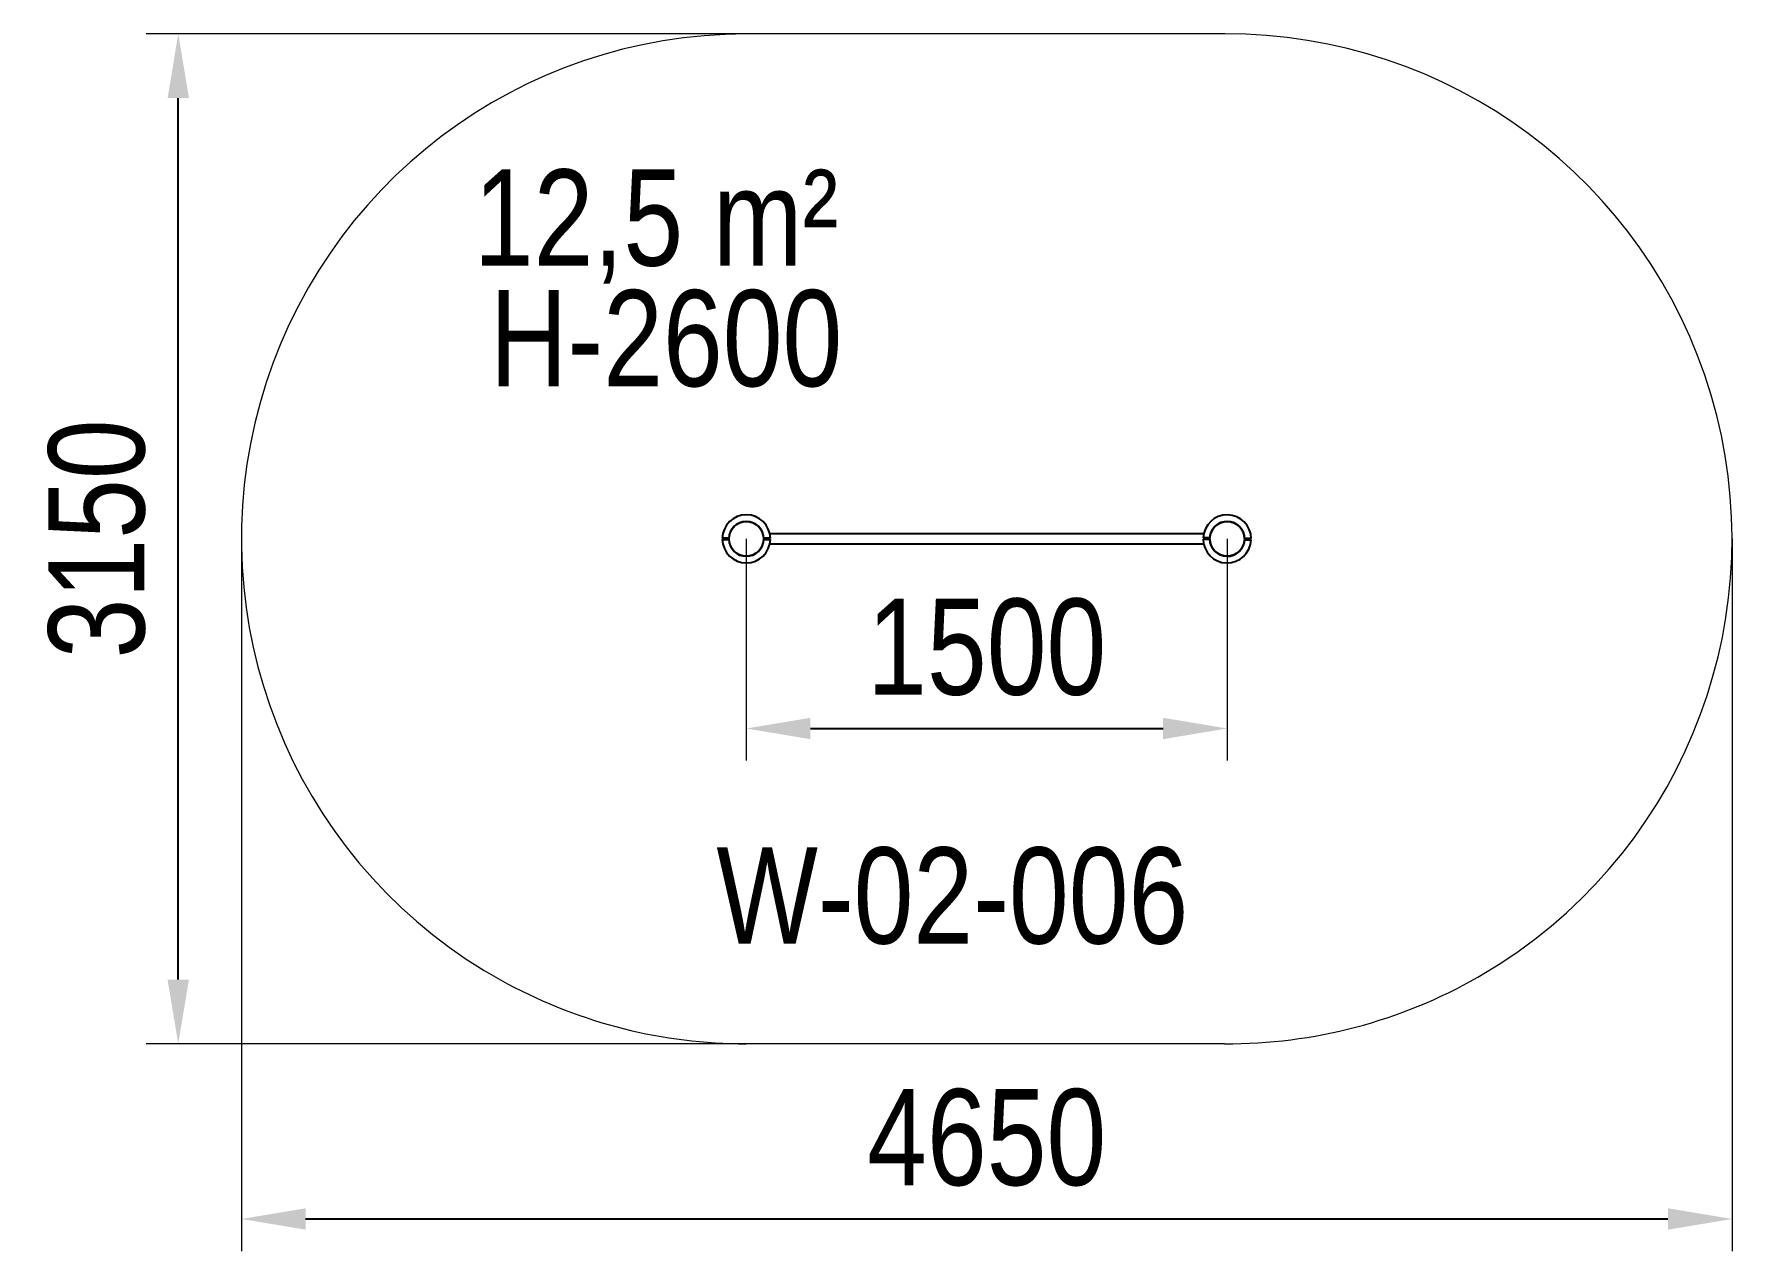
# Model space of a CAD drawing. Header units: millimetres. Extents: x -3019 to 2278, y -1884 to 1913.
import ezdxf

# ---------------------------------------------------------------- set-up
doc = ezdxf.new("R2010")
doc.units = ezdxf.units.MM
for name, color, linetype in [('DIKOM_АРТИКУЛ', 7, 'Continuous'), ('DIKOM_ЗОНА', 80, 'Continuous'), ('DIKOM_ОБЪЕКТ', 7, 'Continuous'), ('DIKOM_РАЗМЕР_ЗОНА', 7, 'Continuous'), ('DIKOM_РАЗМЕР_ОБЪЕКТА', 7, 'Continuous')]:
    doc.layers.add(name, color=color, linetype=linetype)
doc.styles.add('style1', font='arial.ttf', dxfattribs={"width": 0.8})
doc.dimstyles.new('1-50', dxfattribs={"dimtxt": 300, "dimasz": 200, "dimexe": 100, "dimexo": 0, "dimgap": 100, "dimtad": 1, "dimdec": 0, "dimtxsty": 'style1', "dimcen": 0, "dimclrd": 7, "dimclre": 7, "dimadec": 1, "dimazin": 2, "dimtfac": 1, "dimtdec": 0, "dimtmove": 0, "dimatfit": 3, "dimfxl": 0, "dimlwd": 25, "dimlwe": 18, "dimarcsym": 0})

# ---------------------------------------------------------------- blocks, each defined once
blk = doc.blocks.new('*D0')
at = {"layer": 'Defpoints', "color": 0, "transparency": 16777216}
for p in [(-797, 337.7), (703, 337.7), (703, -253.8)]:
    blk.add_point(p, dxfattribs=at)
at = {"layer": 'DIKOM_РАЗМЕР_ОБЪЕКТА', "color": 7, "lineweight": 18, "transparency": 16777216}
for p, q in [((-797, 337.7), (-797, -353.8)), ((703, 337.7), (703, -353.8))]:
    blk.add_line(p, q, dxfattribs=at)
at = {"layer": 'DIKOM_РАЗМЕР_ОБЪЕКТА', "color": 7, "lineweight": 25, "transparency": 16777216}
blk.add_line((-597, -253.8), (503, -253.8), dxfattribs=at)
at = {"layer": 'DIKOM_РАЗМЕР_ОБЪЕКТА', "color": 7, "transparency": 16777216}
for points in [[(-597, -220.5), (-597, -287.2), (-797, -253.8)], [(503, -220.5), (503, -287.2), (703, -253.8)]]:
    blk.add_solid(points, dxfattribs=at)
at = {"layer": 'DIKOM_РАЗМЕР_ОБЪЕКТА', "color": 0, "transparency": 16777216, "insert": (-47, -0.7), "char_height": 300, "attachment_point": 5, "style": 'style1'}
blk.add_mtext('1500', dxfattribs=at)
blk = doc.blocks.new('*D1')
at = {"layer": 'Defpoints', "color": 0, "transparency": 16777216}
for p in [(-2372, 337.7), (2278, 337.7), (2278, -1783.8)]:
    blk.add_point(p, dxfattribs=at)
at = {"layer": 'DIKOM_РАЗМЕР_ЗОНА', "color": 7, "lineweight": 18, "transparency": 16777216}
for p, q in [((-2372, 337.7), (-2372, -1883.8)), ((2278, 337.7), (2278, -1883.8))]:
    blk.add_line(p, q, dxfattribs=at)
at = {"layer": 'DIKOM_РАЗМЕР_ЗОНА', "color": 7, "lineweight": 25, "transparency": 16777216}
blk.add_line((-2172, -1783.8), (2078, -1783.8), dxfattribs=at)
at = {"layer": 'DIKOM_РАЗМЕР_ЗОНА', "color": 7, "transparency": 16777216}
for points in [[(-2172, -1750.5), (-2172, -1817.2), (-2372, -1783.8)], [(2078, -1750.5), (2078, -1817.2), (2278, -1783.8)]]:
    blk.add_solid(points, dxfattribs=at)
at = {"layer": 'DIKOM_РАЗМЕР_ЗОНА', "color": 0, "transparency": 16777216, "insert": (-47, -1530.7), "char_height": 300, "attachment_point": 5, "style": 'style1'}
blk.add_mtext('4650', dxfattribs=at)
blk = doc.blocks.new('*D2')
at = {"layer": 'Defpoints', "color": 0, "transparency": 16777216}
for p in [(-2569.1, 1912.6), (696, 1912.6), (694.9, -1237.3)]:
    blk.add_point(p, dxfattribs=at)
at = {"layer": 'DIKOM_РАЗМЕР_ЗОНА', "color": 7, "lineweight": 18, "transparency": 16777216}
for p, q in [((696, 1912.6), (-2669.1, 1912.6)), ((694.9, -1237.3), (-2669.1, -1237.3))]:
    blk.add_line(p, q, dxfattribs=at)
at = {"layer": 'DIKOM_РАЗМЕР_ЗОНА', "color": 7, "lineweight": 25, "transparency": 16777216}
blk.add_line((-2569.1, -1037.3), (-2569.1, 1712.6), dxfattribs=at)
at = {"layer": 'DIKOM_РАЗМЕР_ЗОНА', "color": 7, "transparency": 16777216}
for points in [[(-2602.4, 1712.6), (-2535.7, 1712.6), (-2569.1, 1912.6)], [(-2602.4, -1037.3), (-2535.7, -1037.3), (-2569.1, -1237.3)]]:
    blk.add_solid(points, dxfattribs=at)
at = {"layer": 'DIKOM_РАЗМЕР_ЗОНА', "color": 0, "transparency": 16777216, "insert": (-2822.3, 337.7), "char_height": 300, "attachment_point": 5, "rotation": 90, "style": 'style1'}
blk.add_mtext('3150', dxfattribs=at)

msp = doc.modelspace()

# ---------------------------------------------------------------- linework, layer by layer
at = {"layer": 'DIKOM_ЗОНА', "color": 3, "lineweight": 15}
for p, q in [((696, 1912.6), (-797, 1912.7)), ((1484.7, -1029.7), (1556.5, -986)), ((-1614.8, -1008.4), (-1541.8, -1050.1)), ((694.9, -1237.3), (-797, -1237.3))]:
    msp.add_line(p, q, dxfattribs=at)
for centre, start, end in [((-797, 337.7), 89.9994, 238.7207), ((703, 337.7), 302.813, 90.2565), ((-797, 337.7), 241.7768, 270.0008), ((703, 337.7), 269.7059, 299.7568)]:
    msp.add_arc(centre, 1575, start, end, dxfattribs=at)
at = {"layer": 'DIKOM_ОБЪЕКТ'}
for p, q in [((-851.5, 339.7), (-872, 339.7)), ((-872, 339.7), (-851.5, 339.7)), ((-851.5, 339.7), (-872, 339.7)), ((-851.5, 335.7), (-872, 335.7)), ((-872, 335.7), (-851.5, 335.7)), ((-851.5, 335.7), (-872, 335.7)), ((-722, 339.6), (-742.5, 339.6)), ((-742.5, 339.6), (-722, 339.6)), ((-722, 339.6), (-742.5, 339.6)), ((-722, 335.6), (-742.5, 335.6)), ((-742.5, 335.6), (-722, 335.6)), ((-722, 335.6), (-742.5, 335.6)), ((629.7, 353.7), (-723.7, 353.7)), ((-723.7, 321.7), (629.7, 321.7)), ((628, 340.9), (648.6, 340.6)), ((648.6, 340.6), (628, 340.9)), ((628, 340.9), (648.6, 340.6)), ((628, 336.9), (648.5, 336.6)), ((648.5, 336.6), (628, 336.9)), ((628, 336.9), (648.5, 336.6)), ((757.4, 334.7), (778, 334.4)), ((778, 334.4), (757.4, 334.7)), ((757.4, 334.7), (778, 334.4)), ((757.5, 338.7), (778, 338.4)), ((778, 338.4), (757.5, 338.7)), ((757.5, 338.7), (778, 338.4))]:
    msp.add_line(p, q, dxfattribs=at)
for centre in [(-797, 337.7), (703, 337.7)]:
    msp.add_circle(centre, 54, dxfattribs=at)
for centre, radius, start, end in [((-797, 337.7), 75, 1.4996, 178.4435), ((-797, 337.7), 75, 1.4996, 178.4435), ((-797, 337.7), 75, 1.4996, 178.4435), ((-797, 337.7), 54.5, 2.0746, 177.8685), ((-797, 337.7), 54.5, 2.0746, 177.8685), ((-797, 337.7), 54.5, 2.0746, 177.8685), ((703, 337.7), 75, 0.561, 177.5049), ((703, 337.7), 75, 0.561, 177.5049), ((703, 337.7), 75, 0.561, 177.5049), ((703, 337.7), 54.5, 1.136, 176.9299), ((703, 337.7), 54.5, 1.136, 176.9299), ((703, 337.7), 54.5, 1.136, 176.9299), ((-797, 337.7), 75, 181.4996, 358.4435), ((-797, 337.7), 75, 181.4996, 358.4435), ((-797, 337.7), 75, 181.4996, 358.4435), ((-797, 337.7), 54.5, 182.0746, 357.8685), ((-797, 337.7), 54.5, 182.0746, 357.8685), ((-797, 337.7), 54.5, 182.0746, 357.8685), ((703, 337.7), 75, 180.561, 357.5049), ((703, 337.7), 75, 180.561, 357.5049), ((703, 337.7), 75, 180.561, 357.5049), ((703, 337.7), 54.5, 181.136, 356.9299), ((703, 337.7), 54.5, 181.136, 356.9299), ((703, 337.7), 54.5, 181.136, 356.9299)]:
    msp.add_arc(centre, radius, start, end, dxfattribs=at)

# ---------------------------------------------------------------- texts
at = {"layer": 'DIKOM_АРТИКУЛ', "color": 7, "linetype": 'Continuous', "lineweight": 15, "insert": (-890.2, -624.8), "char_height": 300, "attachment_point": 1, "style": 'style1'}
msp.add_mtext_dynamic_manual_height_columns('W-02-006', width=2314.7, gutter_width=20, heights=[0], dxfattribs=at)
at = {"layer": 'DIKOM_РАЗМЕР_ОБЪЕКТА', "insert": (-1646.6, 1489.9), "char_height": 300, "width": 2314.7, "attachment_point": 1, "style": 'style1'}
msp.add_mtext('12,5 m²', dxfattribs=at)
at = {"layer": 'DIKOM_РАЗМЕР_ОБЪЕКТА', "insert": (-1597.2, 1113.7), "char_height": 300, "attachment_point": 1, "style": 'style1'}
msp.add_mtext_dynamic_manual_height_columns('H-2600', width=2314.7, gutter_width=20, heights=[0], dxfattribs=at)

# ---------------------------------------------------------------- dimensions: what is measured, and where the dimension line sits
at = {"layer": 'DIKOM_РАЗМЕР_ЗОНА'}
dim = msp.add_linear_dim(base=(-2569.1, 1912.6), p1=(694.9, -1237.3), p2=(696, 1912.6), angle=90, text='3150', dimstyle='1-50', dxfattribs=at)
dim.commit()
dim.dimension.update_dxf_attribs({"geometry": '*D2', "text_midpoint": (-2569.1, 337.7), "dimtype": 160})
dim = msp.add_linear_dim(base=(2278, -1783.8), p1=(-2372, 337.7), p2=(2278, 337.7), dimstyle='1-50', dxfattribs=at)
dim.commit()
dim.dimension.update_dxf_attribs({"geometry": '*D1', "text_midpoint": (-47, -1783.8), "dimtype": 160})
at = {"layer": 'DIKOM_РАЗМЕР_ОБЪЕКТА'}
dim = msp.add_linear_dim(base=(703, -253.8), p1=(-797, 337.7), p2=(703, 337.7), dimstyle='1-50', dxfattribs=at)
dim.commit()
dim.dimension.update_dxf_attribs({"geometry": '*D0', "text_midpoint": (-47, -253.8), "dimtype": 160})

doc.saveas('drawing.dxf')
